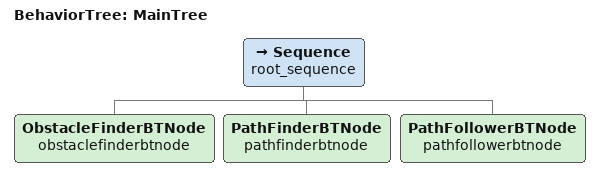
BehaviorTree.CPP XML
<root main_tree_to_execute = "MainTree" >
     <BehaviorTree ID="MainTree">
        <Sequence name="root_sequence">
            <ObstacleFinderBTNode name="obstaclefinderbtnode"/>
            <PathFinderBTNode name="pathfinderbtnode"/>
            <PathFollowerBTNode name="pathfollowerbtnode"/>
        </Sequence>
     </BehaviorTree>
 </root>
